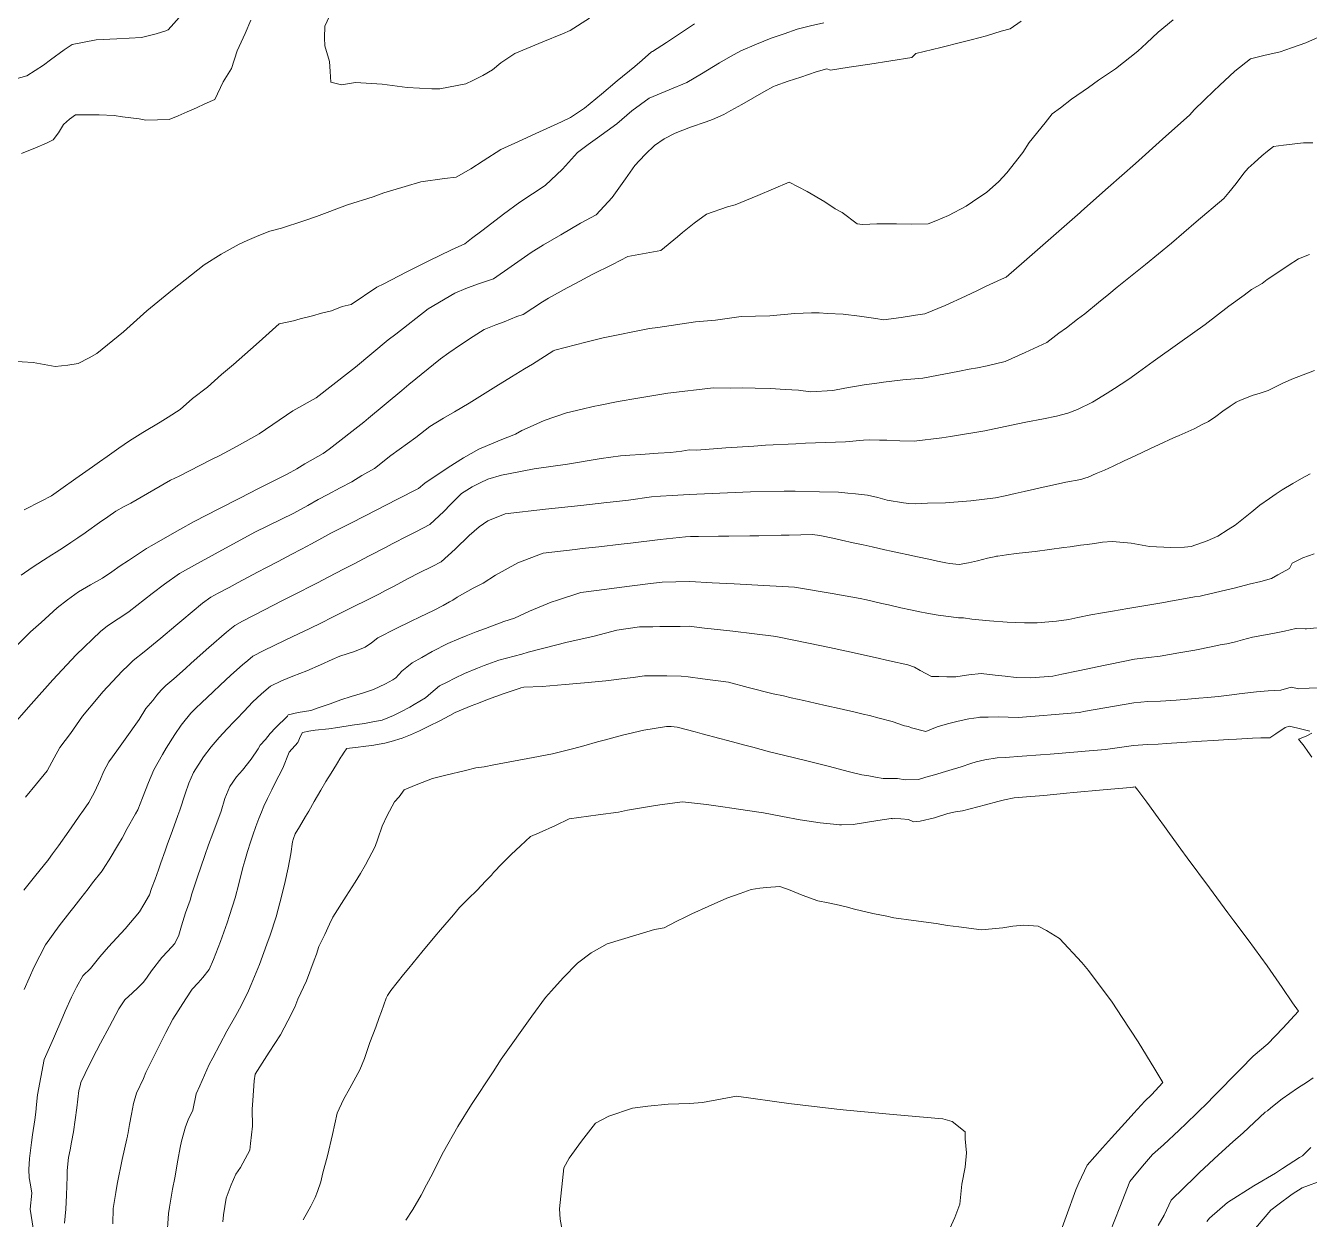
# Model space of a CAD drawing. Header units: inches. Extents: x 11351264 to 11356330, y 6702313 to 6706468.
# Drawn here: x 11351666.4 to 11352078.2, y 6704153.8 to 6704536.7 of the extents above; entities that cross this region are included whole.
import ezdxf

# ---------------------------------------------------------------- set-up
doc = ezdxf.new("R2010")
doc.units = ezdxf.units.IN
doc.header["$MEASUREMENT"] = 0
doc.layers.add('Shumate_Contours_clip1', color=7, linetype='Continuous', lineweight=0)

msp = doc.modelspace()

# ---------------------------------------------------------------- linework, layer by layer
at = {"layer": 'Shumate_Contours_clip1'}
for points, elevation in [([(11351656.61, 6704517.77), (11351666.83, 6704520.59), (11351672.15, 6704524.02), (11351674.36, 6704525.76), (11351678.78, 6704528.94), (11351681.28, 6704530.63), (11351689.04, 6704532.18), (11351695.65, 6704532.47), (11351703.52, 6704532.88), (11351708.3, 6704534.03), (11351711.4, 6704534.99), (11351711.82, 6704535.18), (11351712.14, 6704535.35), (11351716.62, 6704540.34)], 1440), ([(11351847.3, 6704539.13), (11351841.1, 6704535.17), (11351838.59, 6704534.09), (11351832.37, 6704531.44), (11351823.34, 6704527.7), (11351818.88, 6704524.8), (11351816.17, 6704522.49), (11351813.04, 6704520.64), (11351809.85, 6704519.09), (11351807.58, 6704518.01), (11351799.24, 6704516.45), (11351796.68, 6704516.41), (11351788.84, 6704516.86), (11351780.77, 6704517.93), (11351772.2, 6704518.41), (11351767.68, 6704517.73), (11351764.31, 6704518.52), (11351764.04, 6704522.02), (11351763.83, 6704525.14), (11351762.35, 6704530.19), (11351762.26, 6704532.75), (11351762.43, 6704536.52), (11351764.76, 6704541.53)], 1444), ([(11351880.99, 6704537.25), (11351876.48, 6704534.29), (11351871.96, 6704531.32), (11351867.46, 6704528.37), (11351867.22, 6704528.26), (11351864.18, 6704525.6), (11351861.79, 6704523.6), (11351856.21, 6704518.94), (11351851.1, 6704514.68), (11351845.73, 6704510.18), (11351841.19, 6704507.24), (11351838.26, 6704505.87), (11351832.38, 6704503.11), (11351828.87, 6704501.5), (11351825.65, 6704500), (11351818.87, 6704496.98), (11351813.19, 6704493.35), (11351809.2, 6704490.73), (11351804.52, 6704488.09), (11351800.72, 6704487.62), (11351793.18, 6704486.54), (11351788.15, 6704485.08), (11351781.29, 6704483.04), (11351777.86, 6704481.81), (11351769.64, 6704479.18), (11351759.7, 6704475.51), (11351755.62, 6704474.09), (11351748.48, 6704471.74), (11351744.73, 6704470.77), (11351741.24, 6704469.4), (11351737.48, 6704467.79), (11351734.94, 6704466.55), (11351729.09, 6704463.4), (11351723.63, 6704459.97), (11351713.54, 6704451.96), (11351705.28, 6704445.19), (11351697.81, 6704438.45), (11351689.21, 6704431.49), (11351686.74, 6704430.1), (11351683.22, 6704428.28), (11351679.89, 6704427.74), (11351675.91, 6704427.37), (11351668.8, 6704428.62), (11351661.76, 6704429.01)], 1442), ([(11352034.51, 6704538.59), (11352029.76, 6704534.58), (11352026.01, 6704531.11), (11352023.21, 6704528.54), (11352016.08, 6704522.82), (11352010.63, 6704519.18), (11352007.32, 6704516.87), (11352001.95, 6704513.09), (11351998.41, 6704510.31), (11351995.73, 6704508.36), (11351993.43, 6704505.53), (11351988.38, 6704499.17), (11351986.27, 6704496.01), (11351981.18, 6704489.42), (11351978.65, 6704486.64), (11351974.66, 6704483.15), (11351972.21, 6704481.56), (11351968.18, 6704478.78), (11351962.49, 6704475.76), (11351958.42, 6704474.11), (11351955.95, 6704473.14), (11351950.44, 6704473.04), (11351945.83, 6704473.14), (11351939.48, 6704473.1), (11351934.95, 6704472.94), (11351934, 6704473.03), (11351933.15, 6704473.15), (11351928.35, 6704476.74), (11351926.07, 6704477.88), (11351922.75, 6704480.19), (11351917.08, 6704483.47), (11351911.3, 6704486.43), (11351901.34, 6704482.24), (11351894.02, 6704479.22), (11351891.56, 6704478.57), (11351884.77, 6704476.22), (11351880.82, 6704473.27), (11351877.15, 6704470.29), (11351875.56, 6704468.91), (11351870.22, 6704464.59), (11351859.56, 6704462.59), (11351854.63, 6704460.1), (11351848.17, 6704456.85), (11351842.83, 6704453.95), (11351840.15, 6704452.56), (11351834.14, 6704449.21), (11351832.17, 6704448.09), (11351825.96, 6704444.04), (11351823.98, 6704443.34), (11351819.9, 6704441.71), (11351817.21, 6704440.76), (11351813.53, 6704439.21), (11351809.98, 6704437), (11351805.88, 6704434.33), (11351802.12, 6704431.78), (11351799.5, 6704429.76), (11351789.36, 6704421.6), (11351787.05, 6704419.64), (11351776.43, 6704410.74), (11351774.86, 6704409.44), (11351763.75, 6704400.84), (11351761.84, 6704399.48), (11351756, 6704396.07), (11351753.36, 6704394.55), (11351750.32, 6704392.82), (11351740.85, 6704388.05), (11351735.34, 6704385.2), (11351728.35, 6704381.72), (11351720.41, 6704377.58), (11351715.83, 6704375.08), (11351706.68, 6704369.8), (11351705.14, 6704368.91), (11351701.67, 6704366.57), (11351699.36, 6704365.07), (11351696.76, 6704363.36), (11351694.01, 6704361.52), (11351691.09, 6704359.49), (11351687.17, 6704357.26), (11351683.35, 6704355.08), (11351679.82, 6704352.54), (11351676.53, 6704349.97), (11351671.35, 6704345.21), (11351667.99, 6704342.26), (11351663.34, 6704337.6)], 1436), ([(11351985.82, 6704538.09), (11351982.25, 6704535.67), (11351979.37, 6704534.92), (11351974.64, 6704533.42), (11351969.69, 6704532.18), (11351966.77, 6704531.33), (11351960.01, 6704529.7), (11351951.98, 6704527.78), (11351950.66, 6704526.42), (11351943.97, 6704525.35), (11351937.27, 6704524.32), (11351930.54, 6704523.38), (11351924.62, 6704522.42), (11351923.42, 6704522.78), (11351920.01, 6704521.84), (11351915.05, 6704520.17), (11351911.04, 6704518.82), (11351906.85, 6704517.41), (11351906.34, 6704517.19), (11351903.2, 6704515.41), (11351899.69, 6704513.41), (11351896.18, 6704511.41), (11351892.66, 6704509.41), (11351890.41, 6704508.14), (11351886.77, 6704506.59), (11351884.76, 6704505.8), (11351879.68, 6704504.08), (11351874.72, 6704502.2), (11351871.21, 6704500.33), (11351868.09, 6704498.27), (11351865.3, 6704495.43), (11351863.38, 6704493.46), (11351861.87, 6704491.78), (11351858.86, 6704487.57), (11351854.51, 6704481.58), (11351849.44, 6704476), (11351844.42, 6704473.32), (11351838.07, 6704469.6), (11351832.57, 6704466.38), (11351828.56, 6704463.95), (11351822.14, 6704459.43), (11351816.53, 6704455.45), (11351811.41, 6704453.73), (11351807.62, 6704452.35), (11351804.04, 6704450.91), (11351795.55, 6704445.86), (11351785.17, 6704437.73), (11351782.7, 6704435.87), (11351772.25, 6704427.15), (11351770.34, 6704425.68), (11351759.59, 6704417.26), (11351752.07, 6704413.16), (11351741.33, 6704405.72), (11351734.3, 6704401.82), (11351728.68, 6704398.82), (11351725.84, 6704397.37), (11351715.63, 6704392.2), (11351712.9, 6704390.83), (11351700.15, 6704383.54), (11351697.96, 6704382.39), (11351695.38, 6704380.94), (11351692.75, 6704379.12), (11351690.11, 6704377.25), (11351685.96, 6704374.31), (11351685.47, 6704373.97), (11351683.17, 6704372.39), (11351680.91, 6704370.88), (11351678.51, 6704369.3), (11351676.16, 6704367.78), (11351674.79, 6704366.9), (11351672.15, 6704365.24), (11351668.53, 6704362.85), (11351665.01, 6704360.4)], 1438), ([(11351665.07, 6704495.72), (11351669.55, 6704497.51), (11351673.05, 6704499.02), (11351675.21, 6704500.02), (11351676.96, 6704502.27), (11351678.55, 6704504.92), (11351680.51, 6704506.64), (11351682.37, 6704508.03), (11351682.54, 6704508.06), (11351682.91, 6704508.12), (11351689.96, 6704508.05), (11351694.76, 6704507.81), (11351697.47, 6704507.43), (11351702.79, 6704506.78), (11351704.97, 6704506.41), (11351712.47, 6704506.55), (11351715.33, 6704507.74), (11351718.19, 6704509.01), (11351721.26, 6704510.33), (11351723.9, 6704511.6), (11351727.13, 6704513.03), (11351729.81, 6704518.66), (11351732.43, 6704522.96), (11351734.24, 6704528.56), (11351736.84, 6704534.17), (11351738.65, 6704538.46)], 1442), ([(11351922.5, 6704537.62), (11351918.22, 6704536.57), (11351913.94, 6704535.51), (11351909.76, 6704534.09), (11351905.57, 6704532.69), (11351900.85, 6704530.73), (11351895.86, 6704528.63), (11351892.55, 6704526.75), (11351889.03, 6704524.77), (11351883.22, 6704521.26), (11351878.52, 6704518.45), (11351872.87, 6704516.1), (11351870.28, 6704515.03), (11351866.42, 6704513.41), (11351860.88, 6704509.36), (11351856.1, 6704505.22), (11351849.88, 6704500.74), (11351846.83, 6704498.51), (11351843.39, 6704496.01), (11351838.67, 6704490.67), (11351833.1, 6704485.37), (11351824.91, 6704480.02), (11351819.73, 6704476.17), (11351814.56, 6704472.28), (11351812.72, 6704470.83), (11351809.4, 6704468.37), (11351807.25, 6704466.68), (11351802.98, 6704464.82), (11351795.75, 6704461.29), (11351788.52, 6704457.64), (11351781.3, 6704453.85), (11351779.05, 6704452.79), (11351770.8, 6704447.27), (11351767.98, 6704446.56), (11351764.54, 6704445.2), (11351761.28, 6704444.43), (11351758.45, 6704443.55), (11351754.51, 6704442.67), (11351752.37, 6704441.97), (11351747.74, 6704440.99), (11351741.31, 6704435.3), (11351738.5, 6704432.78), (11351733.11, 6704427.99), (11351729.24, 6704424.74), (11351724.71, 6704420.74), (11351719.93, 6704417.05), (11351715.97, 6704413.6), (11351712.14, 6704411.1), (11351709.59, 6704409.49), (11351703.99, 6704406.14), (11351699.75, 6704403.47), (11351696.32, 6704401.14), (11351692.55, 6704398.51), (11351690.05, 6704396.76), (11351687.8, 6704395.11), (11351682.53, 6704391.38), (11351677.7, 6704387.96), (11351674.74, 6704385.87), (11351671.37, 6704384.13), (11351665.93, 6704381.34)], 1440), ([(11352081.13, 6704532.95), (11352077.11, 6704531.19), (11352072.45, 6704529.6), (11352068.88, 6704528.31), (11352063.58, 6704527.09), (11352059.36, 6704526.04), (11352054.3, 6704522.03), (11352049.37, 6704517.51), (11352047.59, 6704515.82), (11352044.5, 6704512.81), (11352041.29, 6704509.72), (11352039.93, 6704508.08), (11352031.16, 6704500.3), (11352022.4, 6704492.51), (11352013.64, 6704484.71), (11352005.15, 6704477.15), (11352004.9, 6704476.94), (11352004.71, 6704476.78), (11351998.72, 6704471.53), (11351992.74, 6704466.29), (11351986.75, 6704461.05), (11351980.98, 6704455.98), (11351979.47, 6704455.35), (11351974.37, 6704452.97), (11351971.73, 6704451.68), (11351967.91, 6704449.87), (11351961.4, 6704446.92), (11351954.84, 6704444.22), (11351951.88, 6704443.82), (11351947.28, 6704443.06), (11351941.64, 6704442.34), (11351939.19, 6704442.74), (11351933.95, 6704443.44), (11351928.64, 6704444.13), (11351923.6, 6704444.37), (11351920.95, 6704444.6), (11351918.52, 6704444.51), (11351913.13, 6704444.37), (11351905.09, 6704443.61), (11351895.92, 6704443.33), (11351887.7, 6704442.23), (11351881.34, 6704441.67), (11351869.18, 6704439.82), (11351866.54, 6704439.48), (11351851.71, 6704436.58), (11351846.07, 6704435.13), (11351836.15, 6704432.59), (11351835.75, 6704432.38), (11351835.65, 6704432.32), (11351835.49, 6704432.24), (11351829.01, 6704428.14), (11351826.41, 6704426.58), (11351822.25, 6704423.98), (11351817.24, 6704420.95), (11351815.48, 6704419.86), (11351808.73, 6704415.62), (11351803.95, 6704412.83), (11351800.44, 6704410.78), (11351796.11, 6704408.09), (11351791.54, 6704404.53), (11351783.57, 6704398.77), (11351778.31, 6704394.64), (11351774.24, 6704392.34), (11351771, 6704390.4), (11351767.29, 6704388.42), (11351763.29, 6704386.29), (11351760.26, 6704384.71), (11351756.88, 6704382.74), (11351752.44, 6704380.34), (11351739.95, 6704374.17), (11351727.24, 6704367.3), (11351721.53, 6704364.14), (11351715.74, 6704360.93), (11351710.93, 6704357.54), (11351706.99, 6704354.54), (11351699.66, 6704348.71), (11351697.29, 6704347.18), (11351694.91, 6704345.67), (11351692.58, 6704344.04), (11351690.5, 6704342.41), (11351690.37, 6704342.29), (11351682.63, 6704334.81), (11351675.14, 6704326.86), (11351668.13, 6704319), (11351661.26, 6704311.16)], 1434), ([(11352079.39, 6704499.11), (11352076.38, 6704499.04), (11352069.95, 6704498.3), (11352066.7, 6704497.92), (11352064.77, 6704496.39), (11352062.96, 6704494.9), (11352060.55, 6704492.72), (11352058.63, 6704491.01), (11352057.16, 6704489.36), (11352054.76, 6704486), (11352052.43, 6704483.15), (11352050.79, 6704481.23), (11352041.92, 6704473.7), (11352033.99, 6704466.86), (11352025.65, 6704460.02), (11352016.57, 6704452.81), (11352013.88, 6704450.54), (11352010.63, 6704447.86), (11352006.16, 6704444.22), (11352003.85, 6704442.49), (11352000.32, 6704439.72), (11351997.89, 6704438.07), (11351993.96, 6704435.08), (11351987.09, 6704431.84), (11351980.63, 6704428.95), (11351974.83, 6704427.52), (11351971.71, 6704426.94), (11351969.13, 6704426.46), (11351965.96, 6704425.82), (11351954.22, 6704423.64), (11351947.76, 6704423.05), (11351941.64, 6704422.29), (11351939.45, 6704421.96), (11351935.44, 6704421.42), (11351929.19, 6704420.44), (11351925.35, 6704419.68), (11351918.24, 6704419.27), (11351914.35, 6704419.78), (11351910.06, 6704419.94), (11351905.36, 6704420.33), (11351900.41, 6704420.42), (11351896.22, 6704420.52), (11351892.59, 6704420.44), (11351887.02, 6704420.54), (11351872.41, 6704418.8), (11351862.8, 6704417.15), (11351856.47, 6704416.08), (11351850.67, 6704414.92), (11351848.46, 6704414.52), (11351844.95, 6704413.71), (11351839.96, 6704412.47), (11351832.7, 6704409.98), (11351828.25, 6704408), (11351825.6, 6704406.79), (11351823.57, 6704405.65), (11351818.64, 6704403.76), (11351811.78, 6704400.81), (11351806.84, 6704398.01), (11351801.99, 6704394.93), (11351799.87, 6704393.54), (11351797.18, 6704391.7), (11351794.45, 6704389.92), (11351792.46, 6704388.23), (11351785.44, 6704384.64), (11351779.09, 6704381.39), (11351770.9, 6704377.21), (11351764.34, 6704373.84), (11351761.4, 6704372.27), (11351758.12, 6704370.5), (11351754.85, 6704368.73), (11351751.58, 6704367), (11351747.44, 6704364.84), (11351743.48, 6704362.76), (11351741.03, 6704361.43), (11351737.6, 6704359.61), (11351734.56, 6704358.01), (11351731.69, 6704356.49), (11351728.16, 6704354.6), (11351725.81, 6704353.35), (11351723.18, 6704351.47), (11351716.51, 6704345.82), (11351714.6, 6704344.22), (11351709.75, 6704340.19), (11351704.45, 6704335.84), (11351700.87, 6704333.03), (11351699.25, 6704331.43), (11351697.33, 6704329.62), (11351691.15, 6704322.94), (11351689.63, 6704321.15), (11351684.68, 6704315.17), (11351680.74, 6704309.62), (11351677.32, 6704305.13), (11351675.57, 6704301.77), (11351673.29, 6704297.64), (11351669.89, 6704293.52), (11351666.31, 6704289.18)], 1432), ([(11352078.3, 6704463.32), (11352074.77, 6704461.92), (11352071.43, 6704459.7), (11352068.07, 6704457.54), (11352064.74, 6704455.27), (11352063.09, 6704454.02), (11352059.67, 6704452.03), (11352057.31, 6704450.19), (11352052.44, 6704446.67), (11352044.78, 6704440.81), (11352036.7, 6704435.03), (11352028.1, 6704428.99), (11352023.36, 6704425.54), (11352020.35, 6704423.27), (11352017.87, 6704421.63), (11352015.72, 6704420.26), (11352013.33, 6704418.74), (11352008.68, 6704415.93), (11352003.81, 6704413.52), (11352000.72, 6704412.34), (11351997.13, 6704411.42), (11351992.95, 6704410.52), (11351987.25, 6704409.46), (11351980.65, 6704408.06), (11351974.07, 6704406.68), (11351963.06, 6704404.84), (11351960.32, 6704404.43), (11351951.42, 6704403.43), (11351946.83, 6704403.46), (11351942.67, 6704403.76), (11351940.28, 6704403.73), (11351937.17, 6704403.79), (11351935.17, 6704403.66), (11351929.39, 6704403.23), (11351916.53, 6704402.76), (11351913.44, 6704402.59), (11351903.74, 6704402.07), (11351900.05, 6704401.84), (11351890.98, 6704401.21), (11351881.69, 6704400.5), (11351879.24, 6704400.58), (11351876.87, 6704400.23), (11351873.31, 6704399.77), (11351869.37, 6704399.5), (11351863.77, 6704399.15), (11351860.22, 6704398.91), (11351857.2, 6704398.64), (11351850.99, 6704397.87), (11351840.21, 6704396.01), (11351829.59, 6704394.56), (11351821.89, 6704393), (11351819.04, 6704392.44), (11351814.68, 6704391.21), (11351812.26, 6704390.02), (11351809.64, 6704388.75), (11351806.27, 6704386.56), (11351802.73, 6704383.1), (11351800.51, 6704380.81), (11351796.02, 6704376.64), (11351791.59, 6704374.36), (11351789.01, 6704373.05), (11351784, 6704370.43), (11351782.01, 6704369.39), (11351776.44, 6704366.48), (11351771.81, 6704364.05), (11351768.33, 6704362.28), (11351763.68, 6704359.88), (11351760.01, 6704357.97), (11351757.86, 6704356.85), (11351754.16, 6704354.95), (11351748.59, 6704352.16), (11351743.04, 6704349.33), (11351735.92, 6704345.64), (11351733.53, 6704344.24), (11351730.82, 6704342.15), (11351725.19, 6704337.16), (11351719.55, 6704332.18), (11351717.63, 6704330.52), (11351713.92, 6704327.2), (11351711.37, 6704325), (11351709.86, 6704323.53), (11351708.51, 6704321.87), (11351707.15, 6704320.23), (11351704.99, 6704317.67), (11351702.87, 6704314.09), (11351698.32, 6704307.75), (11351696.24, 6704304.85), (11351694.29, 6704302.18), (11351693.11, 6704300.54), (11351691.41, 6704297.28), (11351690.37, 6704295), (11351688.45, 6704290.77), (11351686.66, 6704287.53), (11351685, 6704285.04), (11351683.62, 6704283.08), (11351682.2, 6704281.06), (11351680.26, 6704278.33), (11351676.89, 6704273.58), (11351675.05, 6704271.01), (11351673.72, 6704269.2), (11351673.49, 6704268.91), (11351673.38, 6704268.77), (11351669.63, 6704264.14), (11351665.78, 6704259.37)], 1430), ([(11352079.86, 6704426.05), (11352076.22, 6704424.71), (11352072.63, 6704423.26), (11352069.49, 6704421.85), (11352064.96, 6704419.6), (11352062.43, 6704418.82), (11352059.86, 6704418.09), (11352055.87, 6704416.48), (11352055.12, 6704416.11), (11352054.75, 6704415.92), (11352052.79, 6704414.59), (11352050.48, 6704412.97), (11352048.21, 6704411.31), (11352045.89, 6704409.69), (11352043.89, 6704408.69), (11352041.28, 6704407.39), (11352038.36, 6704406.11), (11352036.51, 6704405.25), (11352034.67, 6704404.45), (11352030.09, 6704402.33), (11352027.04, 6704400.91), (11352022.31, 6704398.72), (11352018.86, 6704397.08), (11352015.25, 6704395.36), (11352012.53, 6704394.09), (11352009.88, 6704392.98), (11352007.31, 6704391.89), (11352006.19, 6704391.53), (11352004.9, 6704391.12), (11352000.14, 6704390.28), (11351995.85, 6704389.31), (11351992.79, 6704388.6), (11351990.04, 6704387.98), (11351986.69, 6704387.22), (11351983.81, 6704386.58), (11351980.61, 6704385.86), (11351977.59, 6704385.19), (11351969.67, 6704384.2), (11351961.46, 6704383.63), (11351955.76, 6704383.51), (11351951.9, 6704383.31), (11351949.74, 6704383.45), (11351947.99, 6704383.59), (11351942.81, 6704384.47), (11351939.82, 6704385.3), (11351936.44, 6704386.05), (11351932.61, 6704386.51), (11351930.19, 6704386.68), (11351927.22, 6704387.08), (11351921.12, 6704387.18), (11351913.3, 6704387.37), (11351909.77, 6704387.34), (11351898.97, 6704387.18), (11351889.14, 6704386.69), (11351879.25, 6704386.27), (11351873.85, 6704386.01), (11351870.09, 6704385.77), (11351867.21, 6704385.56), (11351859.76, 6704384.52), (11351855.99, 6704384.04), (11351852.88, 6704383.7), (11351844.49, 6704382.73), (11351833.15, 6704381.58), (11351820.26, 6704380.11), (11351814.72, 6704377.86), (11351811.91, 6704375.91), (11351808.65, 6704373.12), (11351804.23, 6704368.74), (11351799.7, 6704364.68), (11351796.82, 6704363.22), (11351792.66, 6704361.17), (11351789.13, 6704359.34), (11351784.58, 6704356.87), (11351781.68, 6704355.41), (11351779.9, 6704354.47), (11351775.2, 6704352.07), (11351772.32, 6704350.67), (11351770.84, 6704349.92), (11351768.72, 6704348.84), (11351764.65, 6704346.79), (11351761.3, 6704345.11), (11351757.56, 6704343.32), (11351751.95, 6704340.68), (11351749.4, 6704339.45), (11351746.08, 6704337.84), (11351742.77, 6704336.2), (11351739.33, 6704334.4), (11351737.71, 6704333.08), (11351735.97, 6704331.64), (11351732.19, 6704328.28), (11351728.75, 6704325.11), (11351726.59, 6704323), (11351722.77, 6704319.46), (11351720.98, 6704317.74), (11351719.42, 6704316.15), (11351716.68, 6704312.81), (11351716.27, 6704312.25), (11351714.29, 6704309.27), (11351711.48, 6704304.89), (11351710.31, 6704302.93), (11351707.51, 6704297.94), (11351705.77, 6704293.85), (11351704.84, 6704291.42), (11351703.91, 6704288.99), (11351702.38, 6704285.18), (11351701.69, 6704283.89), (11351699.01, 6704279.18), (11351697.32, 6704276.09), (11351696.2, 6704274.08), (11351693.22, 6704269.12), (11351691.81, 6704266.92), (11351690.91, 6704265.58), (11351687.84, 6704261.68), (11351686.48, 6704259.84), (11351684.14, 6704256.84), (11351681.81, 6704253.9), (11351680.55, 6704252.3), (11351677.16, 6704247.94), (11351672.74, 6704241.8), (11351669.17, 6704234.82), (11351665.94, 6704227.55)], 1428), ([(11352078.46, 6704392.88), (11352075.7, 6704391.43), (11352072.91, 6704389.78), (11352069.45, 6704387.73), (11352067.54, 6704386.53), (11352065.43, 6704384.96), (11352062.38, 6704382.85), (11352059.75, 6704380.73), (11352054.44, 6704376.42), (11352052.14, 6704375.06), (11352048.84, 6704372.89), (11352045.4, 6704371.4), (11352040.26, 6704369.59), (11352038.16, 6704369.38), (11352033.78, 6704369.24), (11352026.93, 6704369.59), (11352021.06, 6704370.64), (11352018.72, 6704370.84), (11352014.99, 6704371.24), (11352011.9, 6704370.97), (11352009.32, 6704370.6), (11352006.97, 6704370.28), (11352004.85, 6704369.98), (11352001.5, 6704369.52), (11351999.5, 6704369.25), (11351994.88, 6704368.63), (11351990.27, 6704368.01), (11351987.19, 6704367.69), (11351984.12, 6704367.33), (11351981.04, 6704366.91), (11351978.24, 6704366.52), (11351978.07, 6704366.48), (11351977.88, 6704366.45), (11351977.68, 6704366.41), (11351974.95, 6704365.83), (11351971.76, 6704365.03), (11351968.89, 6704364.32), (11351965.86, 6704363.83), (11351962.81, 6704364.19), (11351961.64, 6704364.41), (11351958.95, 6704364.95), (11351956.14, 6704365.57), (11351952.51, 6704366.31), (11351949.05, 6704367.04), (11351947.07, 6704367.49), (11351944.04, 6704368.16), (11351942.06, 6704368.58), (11351937.98, 6704369.49), (11351935.07, 6704370.1), (11351931.92, 6704370.83), (11351928.09, 6704371.63), (11351925.87, 6704372.13), (11351921.15, 6704373.1), (11351918.8, 6704373.41), (11351911.33, 6704373.2), (11351908.76, 6704373.23), (11351901.65, 6704373.03), (11351898.73, 6704373.07), (11351891.94, 6704372.9), (11351888.72, 6704372.95), (11351882.22, 6704372.79), (11351879.74, 6704372.8), (11351878.11, 6704372.75), (11351869.92, 6704371.82), (11351860.4, 6704370.69), (11351857.43, 6704370.35), (11351850.26, 6704369.52), (11351844.9, 6704368.92), (11351842.69, 6704368.64), (11351832.38, 6704367.48), (11351824.31, 6704364.36), (11351817.08, 6704360.36), (11351813.22, 6704357.79), (11351810.01, 6704356.2), (11351804.83, 6704353.36), (11351803.48, 6704352.4), (11351802.41, 6704351.88), (11351800.3, 6704350.7), (11351797.19, 6704349.09), (11351792.96, 6704347.04), (11351789.85, 6704345.54), (11351785.25, 6704343.34), (11351779.36, 6704340.34), (11351777.34, 6704338.74), (11351775.29, 6704337.34), (11351771.86, 6704335.97), (11351767.14, 6704334.43), (11351764.75, 6704333.31), (11351760.97, 6704331.65), (11351756.62, 6704329.74), (11351752.14, 6704327.96), (11351748.5, 6704326.49), (11351744.99, 6704324.8), (11351742.01, 6704322.38), (11351739.19, 6704319.66), (11351736.46, 6704316.81), (11351734.07, 6704314.27), (11351733.77, 6704313.91), (11351733.29, 6704313.43), (11351731.07, 6704311.15), (11351728.44, 6704308.29), (11351725.89, 6704305.32), (11351723.46, 6704302.14), (11351720.23, 6704297.14), (11351718.71, 6704293.73), (11351717.58, 6704290.3), (11351715.89, 6704285.06), (11351715.25, 6704283.34), (11351714.56, 6704281.45), (11351713.08, 6704277.38), (11351711.96, 6704274.26), (11351711.12, 6704271.93), (11351709.76, 6704268.16), (11351708.99, 6704265.85), (11351707.96, 6704262.84), (11351706.82, 6704259.93), (11351706.08, 6704257.89), (11351704.35, 6704254.72), (11351702.89, 6704252.46), (11351698.36, 6704247.01), (11351693.01, 6704241.18), (11351690.15, 6704237.95), (11351687.16, 6704234.21), (11351684.77, 6704231.9), (11351682.72, 6704228.24), (11351681.06, 6704225.04), (11351679.13, 6704220.53), (11351678.31, 6704218.7), (11351675.34, 6704211.83), (11351672.34, 6704205), (11351671.24, 6704199.33), (11351670.24, 6704193.72), (11351669.88, 6704190.65), (11351669.63, 6704188.19), (11351669.35, 6704185.69), (11351668.61, 6704180.85), (11351668.24, 6704178.45), (11351667.62, 6704173.26), (11351667.44, 6704169.81), (11351667.58, 6704167.12), (11351667.95, 6704164.85), (11351668.37, 6704162.15), (11351667.8, 6704157.01), (11351669.42, 6704146.85)], 1426), ([(11352079.8, 6704367.25), (11352076.13, 6704366.01), (11352072.75, 6704364.31), (11352071.84, 6704362.57), (11352068.11, 6704360.48), (11352066.03, 6704359.29), (11352062.61, 6704358.41), (11352058.88, 6704357.47), (11352054.54, 6704356.37), (11352048.15, 6704354.89), (11352044.08, 6704353.89), (11352043.22, 6704353.68), (11352041.38, 6704353.51), (11352037.3, 6704352.68), (11352033.65, 6704352.04), (11352031.54, 6704351.63), (11352025.75, 6704350.64), (11352019.95, 6704349.73), (11352015.04, 6704348.85), (11352011.91, 6704348.35), (11352008.12, 6704347.64), (11352003.93, 6704346.82), (11352001.01, 6704346.22), (11351997.09, 6704345.63), (11351990.89, 6704345.08), (11351986.81, 6704345.1), (11351981.28, 6704345.28), (11351975.62, 6704345.78), (11351969.93, 6704346.34), (11351967.25, 6704346.74), (11351965.62, 6704346.73), (11351963.3, 6704347.02), (11351959.19, 6704347.57), (11351955.47, 6704348.17), (11351953.21, 6704348.63), (11351950.27, 6704349.27), (11351947.15, 6704349.96), (11351943.24, 6704350.86), (11351941.08, 6704351.34), (11351936.15, 6704352.54), (11351934.17, 6704352.93), (11351925.11, 6704354.52), (11351913.04, 6704356.54), (11351903.24, 6704357.07), (11351893.67, 6704357.6), (11351886.65, 6704357.97), (11351879.51, 6704358.34), (11351875.03, 6704358.24), (11351870.64, 6704358.19), (11351866.01, 6704357.62), (11351856.8, 6704356.5), (11351852.81, 6704355.9), (11351844.46, 6704354.88), (11351837.05, 6704352.4), (11351835.01, 6704351.73), (11351828.07, 6704348.9), (11351823.23, 6704346.66), (11351819.82, 6704345.59), (11351813.94, 6704343.25), (11351810.89, 6704342.26), (11351807.7, 6704340.98), (11351805.33, 6704339.99), (11351801.82, 6704338.51), (11351796.78, 6704335.91), (11351793.48, 6704334.03), (11351790.43, 6704332.26), (11351788.73, 6704330.87), (11351787.13, 6704329.64), (11351785.13, 6704327.51), (11351784.15, 6704326.84), (11351781.83, 6704325.52), (11351777.94, 6704323.72), (11351774.47, 6704322.56), (11351770.78, 6704321.53), (11351767.52, 6704320.37), (11351764.08, 6704319.1), (11351760.61, 6704317.96), (11351757.89, 6704317.04), (11351753.83, 6704316.36), (11351750.61, 6704315.66), (11351750.38, 6704315.18), (11351746.55, 6704311.47), (11351744.89, 6704309.62), (11351743.35, 6704307.72), (11351741.65, 6704305.9), (11351740.97, 6704304.66), (11351738.76, 6704301.39), (11351735.97, 6704297.89), (11351734.04, 6704295.72), (11351731.86, 6704292.67), (11351730.32, 6704288.73), (11351729.11, 6704284.69), (11351726.4, 6704277.59), (11351725.08, 6704273.87), (11351723.88, 6704270.53), (11351721.45, 6704263.37), (11351719.76, 6704258.21), (11351719.13, 6704256.15), (11351717.72, 6704252.08), (11351716.44, 6704247.9), (11351715.53, 6704244.96), (11351714.26, 6704242.29), (11351712.04, 6704239.8), (11351710.05, 6704237.78), (11351706.79, 6704233.54), (11351705.37, 6704231.48), (11351704.17, 6704229.8), (11351702.41, 6704228.05), (11351700.66, 6704226.45), (11351698.2, 6704224.21), (11351696.3, 6704221.33), (11351693.28, 6704215.62), (11351690.4, 6704210.25), (11351689.13, 6704207.85), (11351686.93, 6704203.42), (11351684.08, 6704197.66), (11351683.84, 6704196.64), (11351683.5, 6704195.05), (11351682.79, 6704189.53), (11351682.3, 6704185.69), (11351681.78, 6704181.85), (11351681.15, 6704178.52), (11351680.66, 6704176.09), (11351680.18, 6704173.65), (11351679.72, 6704169.41), (11351679.77, 6704167.56), (11351679.51, 6704161.56), (11351679.27, 6704157.01), (11351678.91, 6704152.5)], 1424), ([(11352080.73, 6704343.54), (11352077.27, 6704343.24), (11352076.91, 6704343.24), (11352074.01, 6704343.31), (11352073.98, 6704343.31), (11352073.93, 6704343.28), (11352070.26, 6704342.44), (11352066.55, 6704341.68), (11352060.02, 6704340.55), (11352056.79, 6704339.7), (11352054.53, 6704339.06), (11352051.78, 6704338.43), (11352049.61, 6704338.04), (11352047.24, 6704337.54), (11352041.45, 6704336.35), (11352036.32, 6704335.45), (11352030.39, 6704334.42), (11352026.59, 6704334.05), (11352022.08, 6704333.43), (11352014.34, 6704331.88), (11352012.14, 6704331.4), (11352006.59, 6704330.29), (11352004.02, 6704329.72), (11351998.84, 6704328.69), (11351995.9, 6704328.04), (11351988.86, 6704327.48), (11351984.2, 6704327.57), (11351980.61, 6704327.98), (11351977.41, 6704328.37), (11351972.97, 6704328.88), (11351969.01, 6704328.43), (11351966.82, 6704328.07), (11351964.83, 6704327.82), (11351961.89, 6704327.83), (11351959.37, 6704327.86), (11351956.96, 6704327.87), (11351953.37, 6704329.79), (11351951.53, 6704330.88), (11351949.39, 6704331.62), (11351943.49, 6704332.93), (11351938.96, 6704333.99), (11351929.74, 6704336.01), (11351924.32, 6704337.2), (11351917.54, 6704338.61), (11351907.61, 6704340.67), (11351906.33, 6704340.79), (11351900.27, 6704341.56), (11351893.27, 6704342.4), (11351886.28, 6704343.22), (11351884.14, 6704343.41), (11351879.29, 6704344.01), (11351876.42, 6704343.97), (11351872.03, 6704343.92), (11351869.89, 6704343.9), (11351867.65, 6704343.88), (11351863.28, 6704343.85), (11351856.05, 6704342.8), (11351848.78, 6704340.88), (11351839.69, 6704338.79), (11351836.86, 6704338.06), (11351827.65, 6704335.75), (11351825.59, 6704335.09), (11351818.18, 6704333.11), (11351813.47, 6704331.45), (11351811.34, 6704330.61), (11351807.17, 6704328.83), (11351804.09, 6704327.4), (11351801.61, 6704326.09), (11351799.12, 6704324.92), (11351796.39, 6704322.57), (11351794.68, 6704321.04), (11351791.07, 6704318.9), (11351789.63, 6704318.06), (11351786.81, 6704316.59), (11351784.4, 6704315.41), (11351780.75, 6704313.93), (11351777.73, 6704313.35), (11351775.1, 6704312.87), (11351771.1, 6704312.26), (11351766.53, 6704311.54), (11351763.62, 6704311.16), (11351759.27, 6704310.7), (11351757.28, 6704310.41), (11351755.24, 6704309.98), (11351754.58, 6704308.8), (11351753.75, 6704306.76), (11351750.97, 6704303.64), (11351748.91, 6704298.46), (11351746.37, 6704293.53), (11351745.33, 6704291.56), (11351743.96, 6704288.79), (11351742.84, 6704286.31), (11351742.03, 6704284.36), (11351741.22, 6704282.38), (11351740.29, 6704279.83), (11351739.23, 6704276.99), (11351738.49, 6704274.71), (11351737.56, 6704271.78), (11351736.71, 6704268.77), (11351736.1, 6704266.67), (11351734.81, 6704261.35), (11351733.6, 6704256.93), (11351731.78, 6704251.25), (11351731.03, 6704248.93), (11351728.92, 6704242.95), (11351726.64, 6704237.17), (11351725.26, 6704233.95), (11351723.21, 6704231.33), (11351721.72, 6704229.66), (11351719.83, 6704227.57), (11351717.79, 6704224.54), (11351713.62, 6704218.01), (11351711.38, 6704213.66), (11351709.54, 6704210.09), (11351706.99, 6704204.97), (11351704.99, 6704200.86), (11351704.16, 6704198.98), (11351701.99, 6704194.28), (11351701.04, 6704190.93), (11351700.38, 6704187.55), (11351699.68, 6704184.16), (11351699.14, 6704181.01), (11351699.1, 6704180.73), (11351699.04, 6704180.46), (11351698.85, 6704179.6), (11351697.4, 6704172.93), (11351695.73, 6704165.11), (11351695.33, 6704162.4), (11351694.51, 6704157.25), (11351694.32, 6704152.31)], 1422), ([(11352080.93, 6704324.31), (11352078.15, 6704324.21), (11352074.84, 6704323.99), (11352072.37, 6704324.44), (11352069.03, 6704323.47), (11352064.96, 6704323.29), (11352061.27, 6704323.01), (11352058.44, 6704322.65), (11352055.74, 6704322.3), (11352051.72, 6704321.82), (11352048.94, 6704321.48), (11352045.69, 6704321.2), (11352042.76, 6704320.94), (11352038.02, 6704320.54), (11352035.46, 6704320.36), (11352030.45, 6704319.98), (11352026.45, 6704319.86), (11352021.95, 6704319.48), (11352012.58, 6704317.83), (11352006.46, 6704316.76), (11352004.33, 6704316.33), (11351995.44, 6704315.58), (11351992.98, 6704315.4), (11351984.76, 6704314.79), (11351981.59, 6704314.84), (11351978.45, 6704315.01), (11351975.22, 6704314.91), (11351972.47, 6704314.82), (11351972.17, 6704314.78), (11351969.03, 6704314.34), (11351965.52, 6704313.6), (11351962.16, 6704312.71), (11351958.85, 6704311.75), (11351955.21, 6704310.3), (11351950.6, 6704311.47), (11351949.66, 6704311.83), (11351948.36, 6704312.12), (11351944.41, 6704313.46), (11351940.21, 6704314.54), (11351937.09, 6704315.35), (11351935.09, 6704315.83), (11351932.51, 6704316.42), (11351927.37, 6704317.62), (11351923.4, 6704318.54), (11351919.67, 6704319.38), (11351916.06, 6704320.19), (11351912.01, 6704321.09), (11351909.53, 6704321.65), (11351906.18, 6704322.39), (11351898.22, 6704324.39), (11351891.84, 6704326.08), (11351883.59, 6704327.19), (11351878.95, 6704327.75), (11351876.69, 6704328.05), (11351872.13, 6704328.11), (11351869.9, 6704328.11), (11351867.56, 6704328.13), (11351864.88, 6704328.13), (11351861.25, 6704327.63), (11351858.36, 6704327.31), (11351852.51, 6704326.49), (11351845.67, 6704325.82), (11351839.44, 6704325.29), (11351832.15, 6704324.73), (11351826.18, 6704324.45), (11351825.23, 6704324.24), (11351825.06, 6704324.18), (11351819.89, 6704322.45), (11351814.59, 6704320.52), (11351811.65, 6704319.31), (11351809.36, 6704318.48), (11351804.17, 6704316.37), (11351802.43, 6704315.34), (11351799.07, 6704313.6), (11351795.97, 6704312.07), (11351792.73, 6704310.5), (11351789.81, 6704309.16), (11351787.22, 6704308.1), (11351783.65, 6704307), (11351781.64, 6704306.48), (11351777.46, 6704305.8), (11351775.54, 6704305.6), (11351772.22, 6704305.15), (11351769.36, 6704304.8), (11351769.3, 6704304.72), (11351768.57, 6704303.65), (11351767.81, 6704302.45), (11351767.53, 6704301.98), (11351766.15, 6704299.68), (11351764.43, 6704296.94), (11351762.7, 6704294.21), (11351761.05, 6704291.44), (11351759.01, 6704287.83), (11351757.24, 6704284.7), (11351756.21, 6704282.95), (11351754.25, 6704279.72), (11351752.85, 6704277.41), (11351752.31, 6704275.95), (11351752.02, 6704274.92), (11351751.43, 6704270.97), (11351750.65, 6704266.56), (11351749.7, 6704262.15), (11351748.6, 6704257.73), (11351746.75, 6704250.77), (11351744.82, 6704244.98), (11351743.77, 6704242.07), (11351741.41, 6704235.55), (11351738.74, 6704229.12), (11351737.91, 6704227.05), (11351735.56, 6704222.27), (11351733.79, 6704219.16), (11351730.9, 6704214.09), (11351726.42, 6704205.62), (11351725.29, 6704203.42), (11351722.27, 6704196.58), (11351721.14, 6704194.06), (11351720.07, 6704188.84), (11351718.5, 6704185.68), (11351717.72, 6704183.48), (11351716.43, 6704178.87), (11351715.99, 6704176.82), (11351715.2, 6704172.77), (11351714.25, 6704167.13), (11351713.52, 6704163.5), (11351712.55, 6704157.67), (11351712.21, 6704155.65), (11351711.66, 6704147.73)], 1420), ([(11352078.38, 6704310.33), (11352075.84, 6704311.05), (11352071.87, 6704311.94), (11352070.46, 6704311.57), (11352067.42, 6704309.48), (11352065.57, 6704308.25), (11352062.67, 6704308.24), (11352059.95, 6704308.16), (11352054.82, 6704307.81), (11352052.37, 6704307.7), (11352047.42, 6704307.38), (11352043.6, 6704307.11), (11352037.3, 6704306.71), (11352032.42, 6704306.37), (11352029.76, 6704306.21), (11352026.32, 6704306.12), (11352021.82, 6704305.82), (11352012.83, 6704304.53), (11352006.27, 6704303.97), (11352003.95, 6704303.76), (11351995.05, 6704303.03), (11351991.94, 6704302.79), (11351986.12, 6704302.32), (11351980.59, 6704301.89), (11351978.05, 6704301.8), (11351974.15, 6704301.19), (11351971.35, 6704300.5), (11351969.65, 6704300.03), (11351966.54, 6704298.98), (11351962.52, 6704297.78), (11351957.93, 6704296.38), (11351955.19, 6704295.56), (11351952.83, 6704294.89), (11351948.61, 6704294.81), (11351946.09, 6704295.22), (11351941.48, 6704295.16), (11351939.07, 6704295.6), (11351936.88, 6704295.99), (11351934.69, 6704296.39), (11351930.68, 6704297.36), (11351923.82, 6704299.11), (11351916.98, 6704300.84), (11351909.56, 6704302.68), (11351905.04, 6704303.78), (11351899.66, 6704305.21), (11351897.08, 6704305.88), (11351891.56, 6704307.35), (11351889.13, 6704308), (11351883.48, 6704309.5), (11351881.18, 6704310.12), (11351875.4, 6704311.66), (11351873.5, 6704311.86), (11351872.04, 6704311.91), (11351864.7, 6704310.73), (11351857.88, 6704309.08), (11351852.01, 6704307.53), (11351849.87, 6704306.93), (11351845.43, 6704305.71), (11351841.85, 6704304.72), (11351838.43, 6704303.84), (11351835.43, 6704303.14), (11351829.17, 6704301.95), (11351822.9, 6704300.79), (11351816.64, 6704299.61), (11351813.5, 6704298.93), (11351810.84, 6704298.59), (11351807.56, 6704297.71), (11351801.19, 6704296.28), (11351796.93, 6704295.15), (11351791.63, 6704293.16), (11351787.82, 6704291.52), (11351786.26, 6704289.35), (11351784.71, 6704287.67), (11351782.33, 6704283.3), (11351780.82, 6704279.88), (11351779.41, 6704275.85), (11351778.56, 6704273.34), (11351775.41, 6704267.51), (11351773.78, 6704264.74), (11351772.11, 6704261.9), (11351769.27, 6704257.41), (11351764.9, 6704250.66), (11351763.84, 6704248.47), (11351762.37, 6704245.15), (11351760.44, 6704241.26), (11351759.72, 6704238.88), (11351758.94, 6704236.94), (11351756.51, 6704230.28), (11351753.77, 6704224.39), (11351752.73, 6704221.88), (11351750.46, 6704217.41), (11351748.12, 6704212.97), (11351744.48, 6704207.37), (11351740.08, 6704200.36), (11351739.76, 6704198.19), (11351739.27, 6704191.85), (11351739.02, 6704189.12), (11351739.17, 6704183.65), (11351738.51, 6704178.06), (11351738.35, 6704175.96), (11351735.29, 6704170.41), (11351733.88, 6704168.24), (11351732.28, 6704164.82), (11351730.68, 6704160.56), (11351729.84, 6704155.21), (11351729.67, 6704153.01)], 1418), ([(11352078.98, 6704302.07), (11352077.77, 6704303.89), (11352076.51, 6704305.52), (11352074.73, 6704307.79), (11352077.18, 6704308.74), (11352078.99, 6704309.76)], 1418), ([(11352014.26, 6704149.54), (11352017.4, 6704157.73), (11352020.68, 6704165.87), (11352022.6, 6704168.22), (11352025.29, 6704171.57), (11352027.89, 6704174.52), (11352031.38, 6704177.72), (11352036.45, 6704182.4), (11352038.72, 6704184.52), (11352045.77, 6704191.36), (11352047.29, 6704192.92), (11352050.92, 6704196.64), (11352052.61, 6704198.39), (11352056.12, 6704201.91), (11352060.17, 6704206.15), (11352064.87, 6704210.04), (11352069.7, 6704215.05), (11352074.7, 6704220.56), (11352072.87, 6704223.23), (11352069.52, 6704228.12), (11352064.72, 6704235.13), (11352058.61, 6704243.45), (11352054.01, 6704249.56), (11352052.1, 6704252.05), (11352046.2, 6704260.1), (11352038.99, 6704269.78), (11352037.01, 6704272.48), (11352033.34, 6704277.52), (11352031.75, 6704279.82), (11352029.71, 6704282.57), (11352026.06, 6704287.62), (11352023.16, 6704291.49), (11352022.39, 6704292.47), (11352021.81, 6704292.44), (11352021.69, 6704292.43), (11352021.56, 6704292.41), (11352020.86, 6704292.35), (11352012.1, 6704291.53), (11352002.59, 6704290.66), (11352000.32, 6704290.45), (11351993.08, 6704289.78), (11351987.52, 6704289.3), (11351983.55, 6704288.95), (11351980.44, 6704288.32), (11351978.33, 6704287.77), (11351974.36, 6704286.74), (11351966.95, 6704284.82), (11351964.74, 6704284.44), (11351962.21, 6704283.95), (11351957.95, 6704282.58), (11351953.34, 6704281.46), (11351951.25, 6704281.25), (11351949.68, 6704282.07), (11351947.21, 6704282.28), (11351945.18, 6704282.32), (11351944.62, 6704282.29), (11351944.39, 6704282.32), (11351944.05, 6704282.3), (11351939.77, 6704281.76), (11351936.46, 6704281.16), (11351931.89, 6704280.47), (11351928.1, 6704280.33), (11351927.51, 6704280.29), (11351926.65, 6704280.4), (11351921.28, 6704280.97), (11351914.92, 6704281.9), (11351909.16, 6704283.04), (11351903.1, 6704284.13), (11351897.93, 6704284.88), (11351892.9, 6704285.67), (11351890.01, 6704286.09), (11351884.84, 6704286.82), (11351877.15, 6704287.75), (11351869.81, 6704286.76), (11351867.8, 6704286.46), (11351859.51, 6704285.03), (11351856.62, 6704284.36), (11351850.02, 6704283.51), (11351843.82, 6704282.67), (11351840.78, 6704282.27), (11351836.4, 6704280.15), (11351831.14, 6704277.8), (11351828.4, 6704276.63), (11351825.14, 6704273.57), (11351822.21, 6704270.8), (11351819.22, 6704267.87), (11351816.5, 6704265.05), (11351815.81, 6704264.21), (11351813.93, 6704262.22), (11351811.22, 6704259.41), (11351808.32, 6704256.61), (11351805.61, 6704253.8), (11351803.61, 6704251.48), (11351799.47, 6704246.65), (11351797.72, 6704244.5), (11351793.48, 6704239.49), (11351789.34, 6704234.33), (11351787.67, 6704232.3), (11351783.6, 6704227.16), (11351782.53, 6704225.55), (11351782.09, 6704224.77), (11351780.61, 6704220.44), (11351779.79, 6704218.54), (11351778.69, 6704215.47), (11351776.8, 6704210.48), (11351775.06, 6704205.33), (11351773.59, 6704201.76), (11351770.36, 6704195.83), (11351768.32, 6704192.19), (11351766.35, 6704187.86), (11351764.8, 6704181), (11351763.19, 6704174.18), (11351761.75, 6704168.71), (11351761.08, 6704165.85), (11351759.98, 6704162.66), (11351759.24, 6704160.83), (11351757.88, 6704158.05), (11351755.4, 6704153.65)], 1416), ([(11351997.58, 6704147.36), (11352000.23, 6704154.73), (11352003.36, 6704163.25), (11352004.3, 6704165.47), (11352006.94, 6704171.16), (11352009.42, 6704173.89), (11352011.86, 6704176.75), (11352014.75, 6704179.91), (11352016.86, 6704182.3), (11352020.1, 6704185.84), (11352021.91, 6704187.84), (11352025.46, 6704191.71), (11352027.56, 6704193.76), (11352031.21, 6704197.65), (11352028.67, 6704201.91), (11352023.35, 6704210.7), (11352018.18, 6704218.53), (11352014.94, 6704223.43), (11352007.38, 6704233.58), (11352005.22, 6704236.19), (11351998.11, 6704243.86), (11351993.95, 6704246.48), (11351991.22, 6704247.78), (11351986.59, 6704248.14), (11351983.12, 6704247.79), (11351979.86, 6704247.3), (11351973.08, 6704246.67), (11351965.8, 6704247.64), (11351962.17, 6704248.05), (11351958.51, 6704248.66), (11351951.24, 6704249.6), (11351944.96, 6704250.5), (11351944.39, 6704250.59), (11351943.95, 6704250.67), (11351943.17, 6704250.87), (11351938.2, 6704251.87), (11351932.31, 6704253.25), (11351929.62, 6704253.99), (11351926.44, 6704254.78), (11351923.9, 6704255.26), (11351920.51, 6704255.99), (11351915.52, 6704257.79), (11351911.7, 6704259.37), (11351908.4, 6704260.49), (11351904.06, 6704260.27), (11351901.88, 6704260.04), (11351899.14, 6704259.57), (11351895.65, 6704258.29), (11351891.35, 6704256.77), (11351885.35, 6704254.12), (11351880.09, 6704251.77), (11351878.19, 6704250.8), (11351875.13, 6704249.27), (11351871.22, 6704247.25), (11351868.1, 6704246.76), (11351862.1, 6704244.97), (11351852.97, 6704242.13), (11351847.85, 6704239.31), (11351843.48, 6704235.97), (11351838.88, 6704231.2), (11351835.09, 6704227.1), (11351833.12, 6704224.89), (11351828.79, 6704218.95), (11351818.96, 6704205.17), (11351816.38, 6704201.05), (11351809.43, 6704190.64), (11351805.1, 6704183.55), (11351800.43, 6704175.47), (11351798.49, 6704171.71), (11351796.99, 6704168.61), (11351794.98, 6704164.86), (11351793.3, 6704161.49), (11351790.59, 6704156.94), (11351788.39, 6704153.55)], 1414), ([(11352029.71, 6704151.84), (11352031.63, 6704155.14), (11352033.84, 6704159.9), (11352037.91, 6704163.87), (11352041.36, 6704167.24), (11352043.01, 6704168.75), (11352049.09, 6704174.45), (11352053.65, 6704178.61), (11352056.97, 6704181.57), (11352064.08, 6704188.1), (11352064.79, 6704188.55), (11352065.91, 6704189.56), (11352069.47, 6704192.42), (11352074.44, 6704195.82), (11352077.6, 6704197.93), (11352079.43, 6704199.16)], 1418), ([(11351962.32, 6704149.63), (11351964.47, 6704154.4), (11351966.08, 6704158.67), (11351966.78, 6704165.11), (11351967.82, 6704170.55), (11351968.25, 6704175.12), (11351967.81, 6704179.63), (11351967.82, 6704181.8), (11351963.59, 6704185.11), (11351960.69, 6704186.06), (11351959.39, 6704186.15), (11351955.65, 6704186.47), (11351944.71, 6704187.4), (11351929.73, 6704188.83), (11351926.67, 6704189.11), (11351911.22, 6704190.88), (11351894.5, 6704193.27), (11351883.49, 6704191.26), (11351879.38, 6704190.89), (11351872.55, 6704190.67), (11351866.04, 6704190.06), (11351861.09, 6704189.45), (11351853.49, 6704186.82), (11351849.18, 6704184.62), (11351844.71, 6704178.84), (11351840.73, 6704173.43), (11351839.1, 6704170.32), (11351837.69, 6704157.17), (11351837.84, 6704153.87), (11351839.81, 6704143.11)], 1412), ([(11352045.3, 6704153.07), (11352046.23, 6704154.18), (11352051.95, 6704159.2), (11352060.37, 6704164.56), (11352067.32, 6704168.62), (11352069.63, 6704170.03), (11352075.11, 6704173.61), (11352076.03, 6704174.13), (11352078.7, 6704176.81)], 1420), ([(11352060.96, 6704150.89), (11352063.37, 6704153.78), (11352065.82, 6704156.69), (11352068.14, 6704158.39), (11352072.74, 6704161.85), (11352075.89, 6704163.85), (11352077.95, 6704164.6), (11352080.8, 6704165.65)], 1422)]:
    msp.add_lwpolyline(points, dxfattribs=dict(at, elevation=elevation))

doc.saveas('drawing.dxf')
